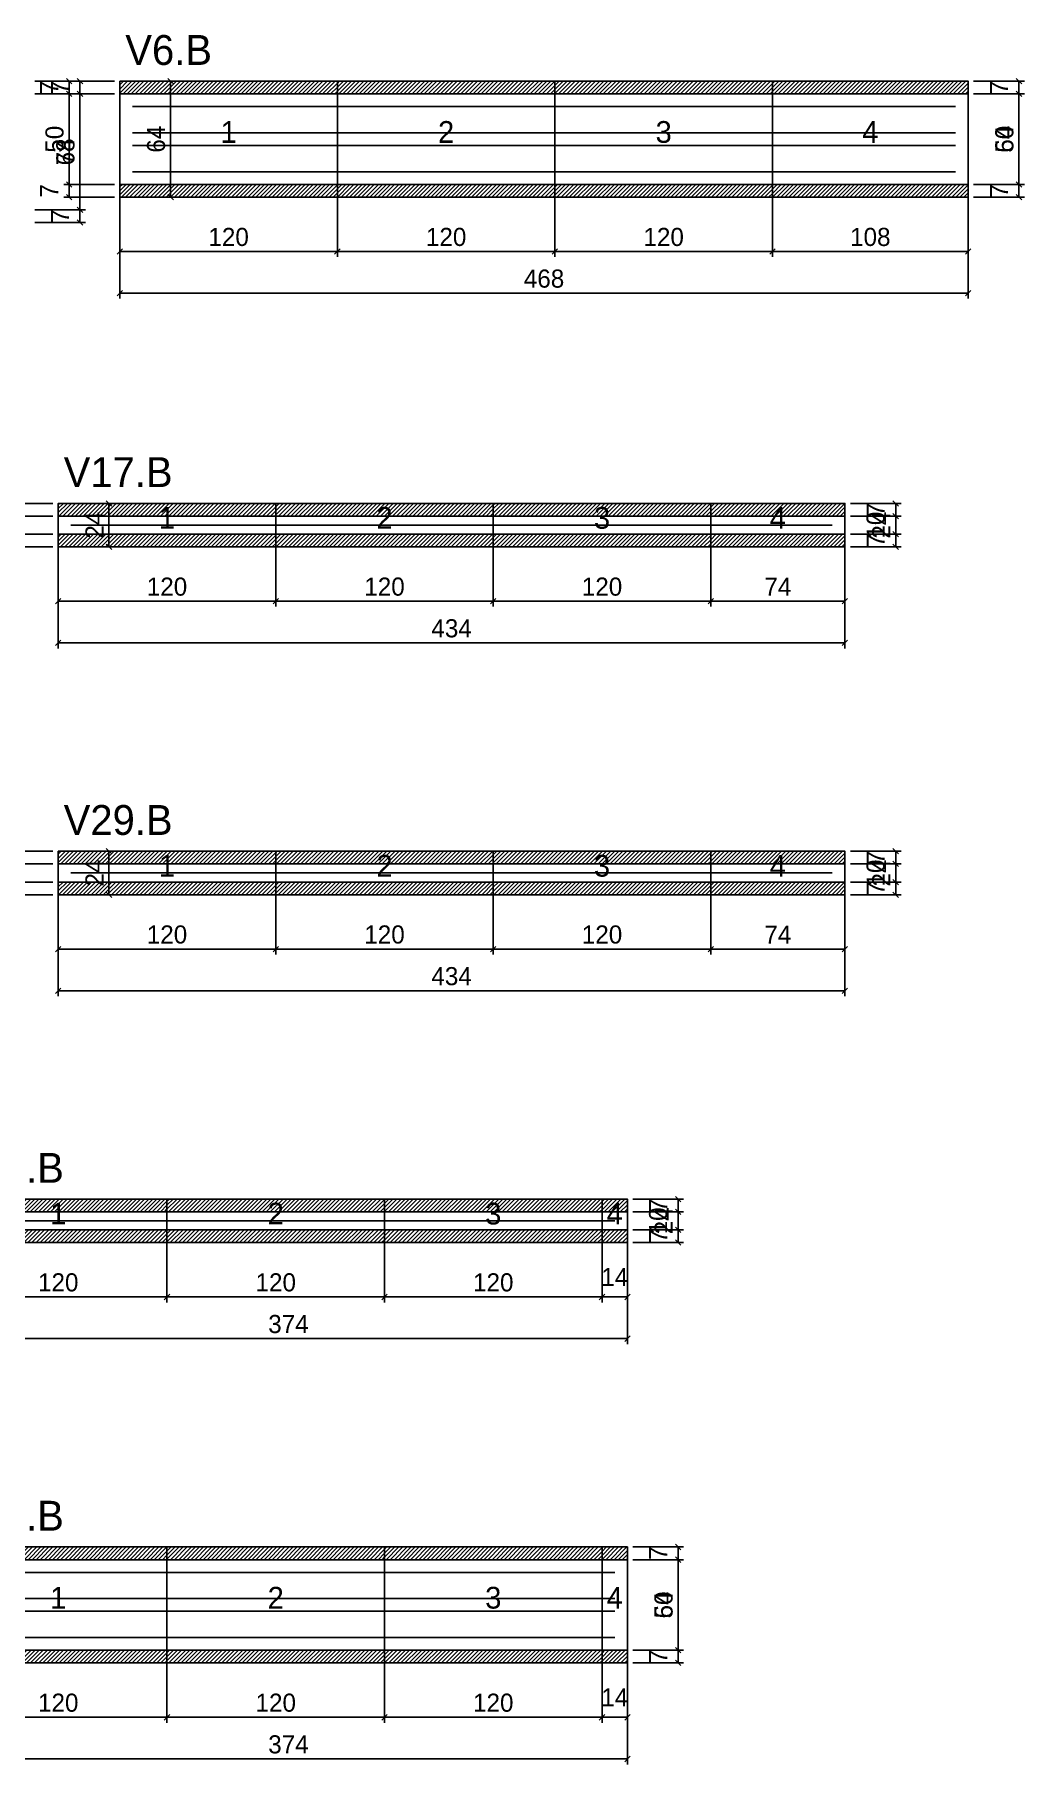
# Model space of a CAD drawing. Extents: x -9000 to 3070, y -6529 to 1250.
# Drawn here: x 704 to 1250, y -4473 to -3518 of the extents above; entities that cross this region are included whole.
import ezdxf
from ezdxf.enums import TextEntityAlignment as Align

# ---------------------------------------------------------------- set-up
doc = ezdxf.new("R2010")
doc.units = 0
for name, color, linetype in [('5', 5, 'Continuous'), ('COTA', 241, 'Continuous'), ('NOMENCLATURA', 7, 'Continuous'), ('Painéis', 200, 'Continuous'), ('SARR_2.2x5', 40, 'Continuous'), ('SARR_2.2x7', 40, 'Continuous'), ('SCO-___-LAJ', 224, 'Continuous')]:
    doc.layers.add(name, color=color, linetype=linetype)
doc.dimstyles.new('PAINEL', dxfattribs={"dimtxt": 10, "dimasz": 3, "dimexe": 3, "dimexo": 3, "dimgap": 3, "dimtad": 1, "dimblk": 'OBLIQUE', "dimblk1": 'OBLIQUE', "dimcen": 2.5, "dimclrd": 4, "dimclre": 4, "dimclrt": 240, "dimazin": 3, "dimtfac": 1, "dimtmove": 0, "dimatfit": 3})

# ---------------------------------------------------------------- blocks, each defined once
blk = doc.blocks.new('_OBLIQUE')
at = {"color": 0, "linetype": 'BYBLOCK'}
blk.add_line((-0.5, -0.5), (0.5, 0.5), dxfattribs=at)

msp = doc.modelspace()

# ---------------------------------------------------------------- hatches: boundary and pattern name
at = {"layer": 'COTA'}
h = msp.add_hatch(dxfattribs=at)
h.set_pattern_fill('ANSI31', scale=0.5)
h.paths.add_polyline_path([(751, -3551), (871, -3551), (871, -3544), (751, -3544)])
h = msp.add_hatch(dxfattribs=at)
h.set_pattern_fill('ANSI31', scale=0.5)
h.paths.add_polyline_path([(871, -3551), (991, -3551), (991, -3544), (871, -3544)])
h = msp.add_hatch(dxfattribs=at)
h.set_pattern_fill('ANSI31', scale=0.5)
h.paths.add_polyline_path([(991, -3551), (1111, -3551), (1111, -3544), (991, -3544)])
h = msp.add_hatch(dxfattribs=at)
h.set_pattern_fill('ANSI31', scale=0.5)
h.paths.add_polyline_path([(1111, -3551), (1219, -3551), (1219, -3544), (1111, -3544)])
h = msp.add_hatch(dxfattribs=at)
h.set_pattern_fill('ANSI31', scale=0.5)
h.paths.add_polyline_path([(751, -3608), (871, -3608), (871, -3601), (751, -3601)])
h = msp.add_hatch(dxfattribs=at)
h.set_pattern_fill('ANSI31', scale=0.5)
h.paths.add_polyline_path([(871, -3608), (991, -3608), (991, -3601), (871, -3601)])
h = msp.add_hatch(dxfattribs=at)
h.set_pattern_fill('ANSI31', scale=0.5)
h.paths.add_polyline_path([(991, -3608), (1111, -3608), (1111, -3601), (991, -3601)])
h = msp.add_hatch(dxfattribs=at)
h.set_pattern_fill('ANSI31', scale=0.5)
h.paths.add_polyline_path([(1111, -3608), (1219, -3608), (1219, -3601), (1111, -3601)])
h = msp.add_hatch(dxfattribs=at)
h.set_pattern_fill('ANSI31', scale=0.5)
h.paths.add_polyline_path([(717, -3784), (837, -3784), (837, -3777), (717, -3777)])
h = msp.add_hatch(dxfattribs=at)
h.set_pattern_fill('ANSI31', scale=0.5)
h.paths.add_polyline_path([(837, -3784), (957, -3784), (957, -3777), (837, -3777)])
h = msp.add_hatch(dxfattribs=at)
h.set_pattern_fill('ANSI31', scale=0.5)
h.paths.add_polyline_path([(957, -3784), (1077, -3784), (1077, -3777), (957, -3777)])
h = msp.add_hatch(dxfattribs=at)
h.set_pattern_fill('ANSI31', scale=0.5)
h.paths.add_polyline_path([(1077, -3784), (1151, -3784), (1151, -3777), (1077, -3777)])
h = msp.add_hatch(dxfattribs=at)
h.set_pattern_fill('ANSI31', scale=0.5)
h.paths.add_polyline_path([(717, -3801), (837, -3801), (837, -3794), (717, -3794)])
h = msp.add_hatch(dxfattribs=at)
h.set_pattern_fill('ANSI31', scale=0.5)
h.paths.add_polyline_path([(837, -3801), (957, -3801), (957, -3794), (837, -3794)])
h = msp.add_hatch(dxfattribs=at)
h.set_pattern_fill('ANSI31', scale=0.5)
h.paths.add_polyline_path([(957, -3801), (1077, -3801), (1077, -3794), (957, -3794)])
h = msp.add_hatch(dxfattribs=at)
h.set_pattern_fill('ANSI31', scale=0.5)
h.paths.add_polyline_path([(1077, -3801), (1151, -3801), (1151, -3794), (1077, -3794)])
h = msp.add_hatch(dxfattribs=at)
h.set_pattern_fill('ANSI31', scale=0.5)
h.paths.add_polyline_path([(717, -3976), (837, -3976), (837, -3969), (717, -3969)])
h = msp.add_hatch(dxfattribs=at)
h.set_pattern_fill('ANSI31', scale=0.5)
h.paths.add_polyline_path([(837, -3976), (957, -3976), (957, -3969), (837, -3969)])
h = msp.add_hatch(dxfattribs=at)
h.set_pattern_fill('ANSI31', scale=0.5)
h.paths.add_polyline_path([(957, -3976), (1077, -3976), (1077, -3969), (957, -3969)])
h = msp.add_hatch(dxfattribs=at)
h.set_pattern_fill('ANSI31', scale=0.5)
h.paths.add_polyline_path([(1077, -3976), (1151, -3976), (1151, -3969), (1077, -3969)])
h = msp.add_hatch(dxfattribs=at)
h.set_pattern_fill('ANSI31', scale=0.5)
h.paths.add_polyline_path([(717, -3993), (837, -3993), (837, -3986), (717, -3986)])
h = msp.add_hatch(dxfattribs=at)
h.set_pattern_fill('ANSI31', scale=0.5)
h.paths.add_polyline_path([(837, -3993), (957, -3993), (957, -3986), (837, -3986)])
h = msp.add_hatch(dxfattribs=at)
h.set_pattern_fill('ANSI31', scale=0.5)
h.paths.add_polyline_path([(957, -3993), (1077, -3993), (1077, -3986), (957, -3986)])
h = msp.add_hatch(dxfattribs=at)
h.set_pattern_fill('ANSI31', scale=0.5)
h.paths.add_polyline_path([(1077, -3993), (1151, -3993), (1151, -3986), (1077, -3986)])
h = msp.add_hatch(dxfattribs=at)
h.set_pattern_fill('ANSI31', scale=0.5)
h.paths.add_polyline_path([(657, -4168), (777, -4168), (777, -4161), (657, -4161)])
h = msp.add_hatch(dxfattribs=at)
h.set_pattern_fill('ANSI31', scale=0.5)
h.paths.add_polyline_path([(777, -4168), (897, -4168), (897, -4161), (777, -4161)])
h = msp.add_hatch(dxfattribs=at)
h.set_pattern_fill('ANSI31', scale=0.5)
h.paths.add_polyline_path([(897, -4168), (1017, -4168), (1017, -4161), (897, -4161)])
h = msp.add_hatch(dxfattribs=at)
h.set_pattern_fill('ANSI31', scale=0.5)
h.paths.add_polyline_path([(1017, -4168), (1031, -4168), (1031, -4161), (1017, -4161)])
h = msp.add_hatch(dxfattribs=at)
h.set_pattern_fill('ANSI31', scale=0.5)
h.paths.add_polyline_path([(657, -4185), (777, -4185), (777, -4178), (657, -4178)])
h = msp.add_hatch(dxfattribs=at)
h.set_pattern_fill('ANSI31', scale=0.5)
h.paths.add_polyline_path([(777, -4185), (897, -4185), (897, -4178), (777, -4178)])
h = msp.add_hatch(dxfattribs=at)
h.set_pattern_fill('ANSI31', scale=0.5)
h.paths.add_polyline_path([(897, -4185), (1017, -4185), (1017, -4178), (897, -4178)])
h = msp.add_hatch(dxfattribs=at)
h.set_pattern_fill('ANSI31', scale=0.5)
h.paths.add_polyline_path([(1017, -4185), (1031, -4185), (1031, -4178), (1017, -4178)])
h = msp.add_hatch(dxfattribs=at)
h.set_pattern_fill('ANSI31', scale=0.5)
h.paths.add_polyline_path([(657, -4360), (777, -4360), (777, -4353), (657, -4353)])
h = msp.add_hatch(dxfattribs=at)
h.set_pattern_fill('ANSI31', scale=0.5)
h.paths.add_polyline_path([(777, -4360), (897, -4360), (897, -4353), (777, -4353)])
h = msp.add_hatch(dxfattribs=at)
h.set_pattern_fill('ANSI31', scale=0.5)
h.paths.add_polyline_path([(897, -4360), (1017, -4360), (1017, -4353), (897, -4353)])
h = msp.add_hatch(dxfattribs=at)
h.set_pattern_fill('ANSI31', scale=0.5)
h.paths.add_polyline_path([(1017, -4360), (1031, -4360), (1031, -4353), (1017, -4353)])
h = msp.add_hatch(dxfattribs=at)
h.set_pattern_fill('ANSI31', scale=0.5)
h.paths.add_polyline_path([(657, -4417), (777, -4417), (777, -4410), (657, -4410)])
h = msp.add_hatch(dxfattribs=at)
h.set_pattern_fill('ANSI31', scale=0.5)
h.paths.add_polyline_path([(777, -4417), (897, -4417), (897, -4410), (777, -4410)])
h = msp.add_hatch(dxfattribs=at)
h.set_pattern_fill('ANSI31', scale=0.5)
h.paths.add_polyline_path([(897, -4417), (1017, -4417), (1017, -4410), (897, -4410)])
h = msp.add_hatch(dxfattribs=at)
h.set_pattern_fill('ANSI31', scale=0.5)
h.paths.add_polyline_path([(1017, -4417), (1031, -4417), (1031, -4410), (1017, -4410)])

# ---------------------------------------------------------------- linework, layer by layer
at = {"layer": 'Painéis'}
for p, q in [((751, -3551), (871, -3551)), ((751, -3601), (751, -3551)), ((871, -3601), (871, -3551)), ((871, -3601), (871, -3551)), ((871, -3551), (991, -3551)), ((871, -3601), (871, -3551)), ((991, -3601), (991, -3551)), ((991, -3601), (991, -3551)), ((991, -3551), (1111, -3551)), ((991, -3601), (991, -3551)), ((1111, -3601), (1111, -3551)), ((1111, -3601), (1111, -3551)), ((1111, -3551), (1219, -3551)), ((1111, -3601), (1111, -3551)), ((1219, -3601), (1219, -3551)), ((751, -3601), (871, -3601)), ((871, -3601), (991, -3601)), ((991, -3601), (1111, -3601)), ((1111, -3601), (1219, -3601)), ((717, -3784), (837, -3784)), ((717, -3794), (717, -3784)), ((837, -3794), (837, -3784)), ((837, -3794), (837, -3784)), ((837, -3784), (957, -3784)), ((837, -3794), (837, -3784)), ((957, -3794), (957, -3784)), ((957, -3794), (957, -3784)), ((957, -3784), (1077, -3784)), ((957, -3794), (957, -3784)), ((1077, -3794), (1077, -3784)), ((1077, -3794), (1077, -3784)), ((1077, -3784), (1151, -3784)), ((1077, -3794), (1077, -3784)), ((1151, -3794), (1151, -3784)), ((717, -3794), (837, -3794)), ((837, -3794), (957, -3794)), ((957, -3794), (1077, -3794)), ((1077, -3794), (1151, -3794)), ((717, -3976), (837, -3976)), ((717, -3986), (717, -3976)), ((837, -3986), (837, -3976)), ((837, -3986), (837, -3976)), ((837, -3976), (957, -3976)), ((837, -3986), (837, -3976)), ((957, -3986), (957, -3976)), ((957, -3986), (957, -3976)), ((957, -3976), (1077, -3976)), ((957, -3986), (957, -3976)), ((1077, -3986), (1077, -3976)), ((1077, -3986), (1077, -3976)), ((1077, -3976), (1151, -3976)), ((1077, -3986), (1077, -3976)), ((1151, -3986), (1151, -3976)), ((717, -3986), (837, -3986)), ((837, -3986), (957, -3986)), ((957, -3986), (1077, -3986)), ((1077, -3986), (1151, -3986)), ((657, -4168), (777, -4168)), ((777, -4178), (777, -4168)), ((777, -4178), (777, -4168)), ((777, -4168), (897, -4168)), ((777, -4178), (777, -4168)), ((897, -4178), (897, -4168)), ((897, -4178), (897, -4168)), ((897, -4168), (1017, -4168)), ((897, -4178), (897, -4168)), ((1017, -4178), (1017, -4168)), ((1017, -4178), (1017, -4168)), ((1017, -4168), (1031, -4168)), ((1017, -4178), (1017, -4168)), ((1031, -4178), (1031, -4168)), ((657, -4178), (777, -4178)), ((777, -4178), (897, -4178)), ((897, -4178), (1017, -4178)), ((1017, -4178), (1031, -4178)), ((657, -4360), (777, -4360)), ((777, -4410), (777, -4360)), ((777, -4410), (777, -4360)), ((777, -4360), (897, -4360)), ((777, -4410), (777, -4360)), ((897, -4410), (897, -4360)), ((897, -4410), (897, -4360)), ((897, -4360), (1017, -4360)), ((897, -4410), (897, -4360)), ((1017, -4410), (1017, -4360)), ((1017, -4410), (1017, -4360)), ((1017, -4360), (1031, -4360)), ((1017, -4410), (1017, -4360)), ((1031, -4410), (1031, -4360)), ((657, -4410), (777, -4410)), ((777, -4410), (897, -4410)), ((897, -4410), (1017, -4410)), ((1017, -4410), (1031, -4410))]:
    msp.add_line(p, q, dxfattribs=at)
at = {"layer": 'SARR_2.2x5'}
for points in [[(724, -3789), (837, -3789)], [(724, -3789), (837, -3789)], [(837, -3789), (957, -3789)], [(837, -3789), (957, -3789)], [(957, -3789), (1077, -3789)], [(957, -3789), (1077, -3789)], [(1077, -3789), (1144, -3789)], [(1077, -3789), (1144, -3789)], [(724, -3981), (837, -3981)], [(724, -3981), (837, -3981)], [(837, -3981), (957, -3981)], [(837, -3981), (957, -3981)], [(957, -3981), (1077, -3981)], [(957, -3981), (1077, -3981)], [(1077, -3981), (1144, -3981)], [(1077, -3981), (1144, -3981)], [(664, -4173), (777, -4173)], [(664, -4173), (777, -4173)], [(777, -4173), (897, -4173)], [(777, -4173), (897, -4173)], [(897, -4173), (1017, -4173)], [(897, -4173), (1017, -4173)], [(1017, -4173), (1024, -4173)], [(1017, -4173), (1024, -4173)]]:
    msp.add_lwpolyline(points, dxfattribs=at)
at = {"layer": 'SARR_2.2x7'}
for points in [[(758, -3558), (871, -3558)], [(758, -3558), (871, -3558)], [(871, -3558), (991, -3558)], [(871, -3558), (991, -3558)], [(991, -3558), (1111, -3558)], [(991, -3558), (1111, -3558)], [(1111, -3558), (1212, -3558)], [(1111, -3558), (1212, -3558)], [(758, -3572.5), (871, -3572.5)], [(758, -3572.5), (871, -3572.5)], [(758, -3579.5), (871, -3579.5)], [(758, -3579.5), (871, -3579.5)], [(871, -3572.5), (991, -3572.5)], [(871, -3572.5), (991, -3572.5)], [(871, -3579.5), (991, -3579.5)], [(871, -3579.5), (991, -3579.5)], [(991, -3572.5), (1111, -3572.5)], [(991, -3572.5), (1111, -3572.5)], [(991, -3579.5), (1111, -3579.5)], [(991, -3579.5), (1111, -3579.5)], [(1111, -3572.5), (1212, -3572.5)], [(1111, -3572.5), (1212, -3572.5)], [(1111, -3579.5), (1212, -3579.5)], [(1111, -3579.5), (1212, -3579.5)], [(758, -3594), (871, -3594)], [(758, -3594), (871, -3594)], [(871, -3594), (991, -3594)], [(871, -3594), (991, -3594)], [(991, -3594), (1111, -3594)], [(991, -3594), (1111, -3594)], [(1111, -3594), (1212, -3594)], [(1111, -3594), (1212, -3594)], [(664, -4367), (777, -4367)], [(664, -4367), (777, -4367)], [(777, -4367), (897, -4367)], [(777, -4367), (897, -4367)], [(897, -4367), (1017, -4367)], [(897, -4367), (1017, -4367)], [(1017, -4367), (1024, -4367)], [(1017, -4367), (1024, -4367)], [(664, -4381.5), (777, -4381.5)], [(664, -4381.5), (777, -4381.5)], [(777, -4381.5), (897, -4381.5)], [(777, -4381.5), (897, -4381.5)], [(897, -4381.5), (1017, -4381.5)], [(897, -4381.5), (1017, -4381.5)], [(1017, -4381.5), (1024, -4381.5)], [(1017, -4381.5), (1024, -4381.5)], [(664, -4388.5), (777, -4388.5)], [(664, -4388.5), (777, -4388.5)], [(777, -4388.5), (897, -4388.5)], [(777, -4388.5), (897, -4388.5)], [(897, -4388.5), (1017, -4388.5)], [(897, -4388.5), (1017, -4388.5)], [(1017, -4388.5), (1024, -4388.5)], [(1017, -4388.5), (1024, -4388.5)], [(664, -4403), (777, -4403)], [(664, -4403), (777, -4403)], [(777, -4403), (897, -4403)], [(777, -4403), (897, -4403)], [(897, -4403), (1017, -4403)], [(897, -4403), (1017, -4403)], [(1017, -4403), (1024, -4403)], [(1017, -4403), (1024, -4403)]]:
    msp.add_lwpolyline(points, dxfattribs=at)
at = {"layer": 'SCO-___-LAJ'}
for points in [[(751, -3551), (871, -3551), (871, -3544), (751, -3544)], [(871, -3551), (991, -3551), (991, -3544), (871, -3544)], [(991, -3551), (1111, -3551), (1111, -3544), (991, -3544)], [(1111, -3551), (1219, -3551), (1219, -3544), (1111, -3544)], [(751, -3608), (871, -3608), (871, -3601), (751, -3601)], [(871, -3608), (991, -3608), (991, -3601), (871, -3601)], [(991, -3608), (1111, -3608), (1111, -3601), (991, -3601)], [(1111, -3608), (1219, -3608), (1219, -3601), (1111, -3601)], [(717, -3784), (837, -3784), (837, -3777), (717, -3777)], [(837, -3784), (957, -3784), (957, -3777), (837, -3777)], [(957, -3784), (1077, -3784), (1077, -3777), (957, -3777)], [(1077, -3784), (1151, -3784), (1151, -3777), (1077, -3777)], [(717, -3801), (837, -3801), (837, -3794), (717, -3794)], [(837, -3801), (957, -3801), (957, -3794), (837, -3794)], [(957, -3801), (1077, -3801), (1077, -3794), (957, -3794)], [(1077, -3801), (1151, -3801), (1151, -3794), (1077, -3794)], [(717, -3976), (837, -3976), (837, -3969), (717, -3969)], [(837, -3976), (957, -3976), (957, -3969), (837, -3969)], [(957, -3976), (1077, -3976), (1077, -3969), (957, -3969)], [(1077, -3976), (1151, -3976), (1151, -3969), (1077, -3969)], [(717, -3993), (837, -3993), (837, -3986), (717, -3986)], [(837, -3993), (957, -3993), (957, -3986), (837, -3986)], [(957, -3993), (1077, -3993), (1077, -3986), (957, -3986)], [(1077, -3993), (1151, -3993), (1151, -3986), (1077, -3986)], [(657, -4168), (777, -4168), (777, -4161), (657, -4161)], [(777, -4168), (897, -4168), (897, -4161), (777, -4161)], [(897, -4168), (1017, -4168), (1017, -4161), (897, -4161)], [(1017, -4168), (1031, -4168), (1031, -4161), (1017, -4161)], [(657, -4185), (777, -4185), (777, -4178), (657, -4178)], [(777, -4185), (897, -4185), (897, -4178), (777, -4178)], [(897, -4185), (1017, -4185), (1017, -4178), (897, -4178)], [(1017, -4185), (1031, -4185), (1031, -4178), (1017, -4178)], [(657, -4360), (777, -4360), (777, -4353), (657, -4353)], [(777, -4360), (897, -4360), (897, -4353), (777, -4353)], [(897, -4360), (1017, -4360), (1017, -4353), (897, -4353)], [(1017, -4360), (1031, -4360), (1031, -4353), (1017, -4353)], [(657, -4417), (777, -4417), (777, -4410), (657, -4410)], [(777, -4417), (897, -4417), (897, -4410), (777, -4410)], [(897, -4417), (1017, -4417), (1017, -4410), (897, -4410)], [(1017, -4417), (1031, -4417), (1031, -4410), (1017, -4410)]]:
    msp.add_lwpolyline(points, close=True, dxfattribs=at)

# ---------------------------------------------------------------- texts
at = {"layer": '5'}
for s, p in [('1', (811, -3572)), ('2', (931, -3572)), ('3', (1051, -3572)), ('4', (1165, -3572)), ('1', (777, -3785)), ('2', (897, -3785)), ('3', (1017, -3785)), ('4', (1114, -3785)), ('1', (777, -3977)), ('2', (897, -3977)), ('3', (1017, -3977)), ('4', (1114, -3977)), ('1', (717, -4169)), ('2', (837, -4169)), ('3', (957, -4169)), ('4', (1024, -4169)), ('1', (717, -4381)), ('2', (837, -4381)), ('3', (957, -4381)), ('4', (1024, -4381))]:
    msp.add_text(s, height=12, dxfattribs=at).set_placement(p, align=Align.MIDDLE_CENTER)
at = {"layer": 'NOMENCLATURA'}
for s, p in [('V6.B', (754, -3535)), ('V17.B', (720, -3768)), ('V29.B', (720, -3960)), ('V20.B', (660, -4152)), ('V23.B', (660, -4344))]:
    msp.add_text(s, height=16.5, dxfattribs=at).set_placement(p)

# ---------------------------------------------------------------- dimensions: what is measured, and where the dimension line sits
at = {"layer": 'COTA'}
for base, p1, p2 in [((729, -3622), (701, -3622), (701, -3544)), ((729, -3551), (701, -3551), (701, -3544)), ((729, -3615), (701, -3615), (701, -3551)), ((723, -3551), (751, -3551), (751, -3544)), ((723, -3601), (751, -3601), (751, -3551)), ((779, -3608), (751, -3608), (751, -3544)), ((1247, -3608), (1219, -3608), (1219, -3544)), ((1247, -3551), (1219, -3551), (1219, -3544)), ((1247, -3601), (1219, -3601), (1219, -3551)), ((723, -3608), (751, -3608), (751, -3601)), ((1247, -3608), (1219, -3608), (1219, -3601)), ((729, -3622), (701, -3622), (701, -3615)), ((689, -3784), (717, -3784), (717, -3777)), ((745, -3801), (717, -3801), (717, -3777)), ((1179, -3801), (1151, -3801), (1151, -3777)), ((1179, -3784), (1151, -3784), (1151, -3777)), ((689, -3794), (717, -3794), (717, -3784)), ((1179, -3794), (1151, -3794), (1151, -3784)), ((689, -3801), (717, -3801), (717, -3794)), ((1179, -3801), (1151, -3801), (1151, -3794)), ((689, -3976), (717, -3976), (717, -3969)), ((745, -3993), (717, -3993), (717, -3969)), ((1179, -3993), (1151, -3993), (1151, -3969)), ((1179, -3976), (1151, -3976), (1151, -3969)), ((689, -3986), (717, -3986), (717, -3976)), ((1179, -3986), (1151, -3986), (1151, -3976)), ((689, -3993), (717, -3993), (717, -3986)), ((1179, -3993), (1151, -3993), (1151, -3986)), ((1059, -4185), (1031, -4185), (1031, -4161)), ((1059, -4168), (1031, -4168), (1031, -4161)), ((1059, -4178), (1031, -4178), (1031, -4168)), ((1059, -4185), (1031, -4185), (1031, -4178)), ((1059, -4417), (1031, -4417), (1031, -4353)), ((1059, -4360), (1031, -4360), (1031, -4353)), ((1059, -4410), (1031, -4410), (1031, -4360)), ((1059, -4417), (1031, -4417), (1031, -4410))]:
    msp.add_linear_dim(base=base, p1=p1, p2=p2, angle=90, dimstyle='PAINEL', dxfattribs=at).render()
for base, p1, p2 in [((751, -3638), (751, -3601), (871, -3601)), ((751, -3661), (751, -3601), (1219, -3601)), ((871, -3638), (871, -3601), (991, -3601)), ((991, -3638), (991, -3601), (1111, -3601)), ((1111, -3638), (1111, -3601), (1219, -3601)), ((717, -3831), (717, -3794), (837, -3794)), ((717, -3854), (717, -3794), (1151, -3794)), ((837, -3831), (837, -3794), (957, -3794)), ((957, -3831), (957, -3794), (1077, -3794)), ((1077, -3831), (1077, -3794), (1151, -3794)), ((717, -4023), (717, -3986), (837, -3986)), ((717, -4046), (717, -3986), (1151, -3986)), ((837, -4023), (837, -3986), (957, -3986)), ((957, -4023), (957, -3986), (1077, -3986)), ((1077, -4023), (1077, -3986), (1151, -3986)), ((657, -4215), (657, -4178), (777, -4178)), ((657, -4238), (657, -4178), (1031, -4178)), ((777, -4215), (777, -4178), (897, -4178)), ((897, -4215), (897, -4178), (1017, -4178)), ((1017, -4215), (1017, -4178), (1031, -4178)), ((657, -4447), (657, -4410), (777, -4410)), ((657, -4470), (657, -4410), (1031, -4410)), ((777, -4447), (777, -4410), (897, -4410)), ((897, -4447), (897, -4410), (1017, -4410)), ((1017, -4447), (1017, -4410), (1031, -4410))]:
    msp.add_linear_dim(base=base, p1=p1, p2=p2, dimstyle='PAINEL', dxfattribs=at).render()

doc.saveas('drawing.dxf')
